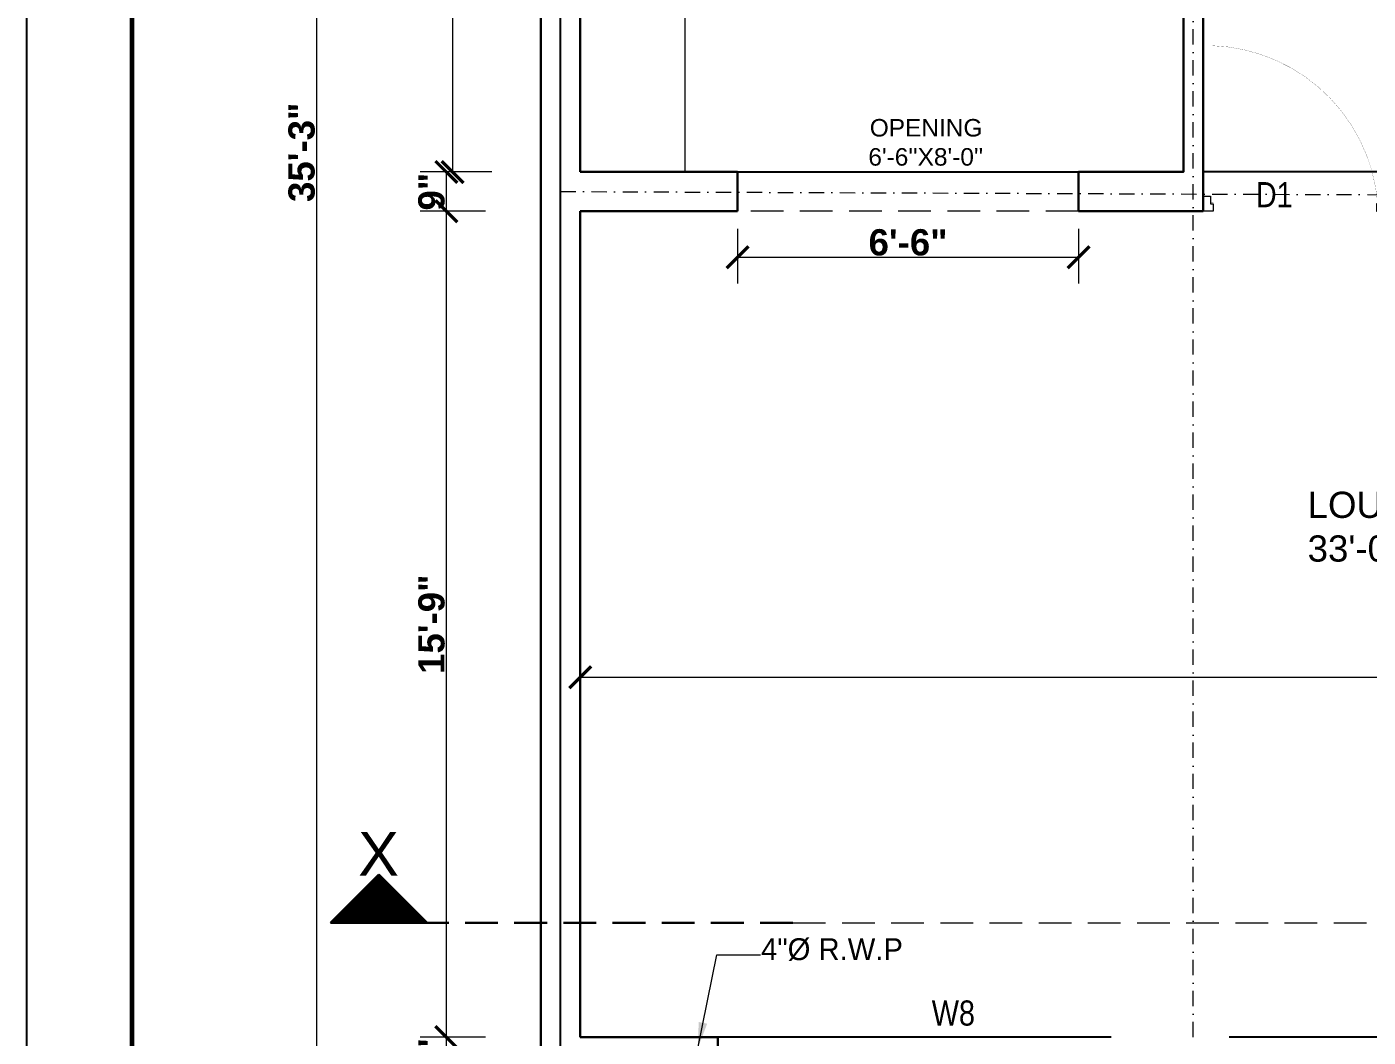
# Model space of a CAD drawing. Header units: feet. Extents: x 18471 to 30550, y -13540 to -11719.
# Drawn here: x 20520.5 to 20827.5, y -12979.7 to -12748.4 of the extents above; entities that cross this region are included whole.
import ezdxf

# ---------------------------------------------------------------- set-up
doc = ezdxf.new("R2010")
doc.units = ezdxf.units.FT
doc.header["$MEASUREMENT"] = 0
doc.header["$PDMODE"] = 2
for name, pattern in [('ACAD_ISO03W100', [30, 12, -18]), ('ACAD_ISO04W100', [30, 24, -3, 0, -3]), ('DASHDOT', [1, 0.5, -0.25, 0, -0.25]), ('DASHED', [0.75, 0.5, -0.25])]:
    doc.linetypes.add(name, pattern=pattern)
doc.layers.get('0').update_dxf_attribs({"lineweight": 30})
for name, color, linetype, lineweight in [('BEAM', 3, 'Continuous', 15), ('center line', 253, 'ACAD_ISO04W100', 5), ('DIM', 7, 'Continuous', 18), ('DOOR', 32, 'Continuous', 13), ('Flooring', 160, 'Continuous', 15), ('HATCH', 9, 'Continuous', 20), ('JOINERY TEXT', 193, 'Continuous', 0), ('P-SOIL', 6, 'Continuous', 18), ('PROJ', 30, 'ACAD_ISO03W100', 13), ('SANTRY TEXT', 174, 'Continuous', 9), ('TEXT', 7, 'Continuous', 30), ('WALL', 10, 'Continuous', 30)]:
    doc.layers.add(name, color=color, linetype=linetype, lineweight=lineweight)
doc.layers.add('BLK_1_FLR_1_BLT_UP_AREA', color=25, linetype='Continuous', true_color=0x995f4c, plot=False)
doc.layers.add('BLK_1_FLR_1_KITCHEN', color=4, linetype='Continuous', plot=False)
doc.layers.add('BLK_1_FLR_1_REGULAR_ROOM_1', color=1, linetype='Continuous', plot=False)
doc.layers.add('W2', color=173, linetype='Continuous')
doc.styles.add('AR. TEXT 01', font='arialbd.ttf')
doc.styles.add('DIM TEXT', font='GOTHIC.TTF', dxfattribs={"height": 5})
doc.styles.get("Standard").update_dxf_attribs({"font": 'ARIALN.TTF'})
doc.styles.add('TEX02', font='GARA.TTF')
doc.dimstyles.new('DIM 50', dxfattribs={"dimtxt": 6, "dimasz": 3, "dimexe": 6, "dimexo": 4, "dimgap": 0.3125, "dimtad": 1, "dimzin": 3, "dimdsep": 46, "dimlunit": 4, "dimtxsty": 'AR. TEXT 01', "dimblk": 'DOT', "dimcen": 0.09, "dimclrd": 5, "dimclre": 5, "dimclrt": 5, "dimazin": 0, "dimtfac": 0.8, "dimtofl": 0, "dimtmove": 1, "dimatfit": 3, "dimfxl": 6, "dimfxlon": 1, "dimfrac": 1, "dimtolj": 1, "dimtzin": 0, "dimlwd": -1, "dimlwe": -1, "dimarcsym": 1})

# ---------------------------------------------------------------- blocks, each defined once
blk = doc.blocks.new('_ArchTick')
at = {"color": 0, "linetype": 'ByBlock', "const_width": 0.15}
blk.add_lwpolyline([(-0.5, -0.5), (0.5, 0.5)], dxfattribs=at)
blk = doc.blocks.new('*D143')
at = {"layer": 'Defpoints', "color": 0, "ltscale": 5, "transparency": 16777216}
for p in [(20654.33705230997, -12574.65837287714), (20617.96261338455, -12781.65837287998), (20665.18114544765, -12781.65837287998)]:
    blk.add_point(p, dxfattribs=at)
at = {"layer": 'DIM', "ltscale": 5, "transparency": 16777216}
for p, q in [((20626.96261338455, -12574.65837287714), (20611.96261338455, -12574.65837287714)), ((20617.96261338455, -12574.65837287714), (20617.96261338455, -12781.65837287998)), ((20626.96261338455, -12781.65837287998), (20611.96261338455, -12781.65837287998))]:
    blk.add_line(p, q, dxfattribs=at)
at = {"layer": 'DIM', "ltscale": 5, "transparency": 16777216, "xscale": 5, "yscale": 5, "zscale": 5}
for p, rotation in [((20617.96261338455, -12574.65837287714), 90), ((20617.96261338455, -12781.65837287998), 270)]:
    blk.add_blockref('_ArchTick', p, dxfattribs=dict(at, rotation=rotation))
at = {"layer": 'DIM', "ltscale": 5, "transparency": 16777216, "insert": (20614.58667545821, -12678.15837287857), "char_height": 6, "attachment_point": 5, "rotation": 90, "style": 'AR. TEXT 01'}
blk.add_mtext('\\A1;17\'-3"', dxfattribs=at)
blk = doc.blocks.new('*D144')
at = {"layer": 'Defpoints', "color": 0, "ltscale": 5, "transparency": 16777216}
for p in [(20665.18114544764, -12781.65837287998), (20616.53143201214, -12790.65837287999), (20665.18114544764, -12790.65837287999)]:
    blk.add_point(p, dxfattribs=at)
at = {"layer": 'DIM', "ltscale": 5, "transparency": 16777216}
for p, q in [((20625.53143201214, -12781.65837287998), (20610.53143201214, -12781.65837287998)), ((20616.53143201214, -12781.65837287998), (20616.53143201214, -12790.65837287999)), ((20625.53143201214, -12790.65837287999), (20610.53143201214, -12790.65837287999))]:
    blk.add_line(p, q, dxfattribs=at)
at = {"layer": 'DIM', "ltscale": 5, "transparency": 16777216, "xscale": 5, "yscale": 5, "zscale": 5}
for p, rotation in [((20616.53143201214, -12781.65837287998), 90), ((20616.53143201214, -12790.65837287999), 270)]:
    blk.add_blockref('_ArchTick', p, dxfattribs=dict(at, rotation=rotation))
at = {"layer": 'DIM', "ltscale": 5, "transparency": 16777216, "insert": (20613.15344770108, -12786.15837287999), "char_height": 6, "attachment_point": 5, "rotation": 90, "style": 'AR. TEXT 01'}
blk.add_mtext('\\A1;9"', dxfattribs=at)
blk = doc.blocks.new('*D145')
at = {"layer": 'Defpoints', "color": 0, "ltscale": 5, "transparency": 16777216}
for p in [(20665.18114544764, -12790.65837287998), (20616.53143201223, -12979.65837288002), (20678.68114544761, -12979.65837288002)]:
    blk.add_point(p, dxfattribs=at)
at = {"layer": 'DIM', "ltscale": 5, "transparency": 16777216}
for p, q in [((20625.53143201223, -12790.65837287998), (20610.53143201223, -12790.65837287998)), ((20616.53143201223, -12790.65837287998), (20616.53143201223, -12979.65837288002)), ((20625.53143201223, -12979.65837288002), (20610.53143201223, -12979.65837288002))]:
    blk.add_line(p, q, dxfattribs=at)
at = {"layer": 'DIM', "ltscale": 5, "transparency": 16777216, "xscale": 5, "yscale": 5, "zscale": 5}
for p, rotation in [((20616.53143201223, -12790.65837287998), 90), ((20616.53143201223, -12979.65837288002), 270)]:
    blk.add_blockref('_ArchTick', p, dxfattribs=dict(at, rotation=rotation))
at = {"layer": 'DIM', "ltscale": 5, "transparency": 16777216, "insert": (20613.15344770117, -12885.15837288), "char_height": 6, "attachment_point": 5, "rotation": 90, "style": 'AR. TEXT 01'}
blk.add_mtext('\\A1;15\'-9"', dxfattribs=at)
blk = doc.blocks.new('*D146')
at = {"layer": 'Defpoints', "color": 0, "ltscale": 5, "transparency": 16777216}
for p in [(20678.68114544761, -12979.65837288002), (20616.53143201227, -12988.65837288003), (20666.68114544764, -12988.65837288003)]:
    blk.add_point(p, dxfattribs=at)
at = {"layer": 'DIM', "ltscale": 5, "transparency": 16777216}
for p, q in [((20625.53143201228, -12979.65837288002), (20610.53143201228, -12979.65837288002)), ((20616.53143201227, -12979.65837288002), (20616.53143201227, -12988.65837288003)), ((20625.53143201228, -12988.65837288003), (20610.53143201228, -12988.65837288003))]:
    blk.add_line(p, q, dxfattribs=at)
at = {"layer": 'DIM', "ltscale": 5, "transparency": 16777216, "xscale": 5, "yscale": 5, "zscale": 5}
for p, rotation in [((20616.53143201227, -12979.65837288002), 90), ((20616.53143201227, -12988.65837288003), 270)]:
    blk.add_blockref('_ArchTick', p, dxfattribs=dict(at, rotation=rotation))
at = {"layer": 'DIM', "ltscale": 5, "transparency": 16777216, "insert": (20613.15344770122, -12984.15837288003), "char_height": 6, "attachment_point": 5, "rotation": 90, "style": 'AR. TEXT 01'}
blk.add_mtext('\\A1;9"', dxfattribs=at)
blk = doc.blocks.new('*D162')
at = {"layer": 'Defpoints', "color": 0, "ltscale": 5, "transparency": 16777216}
for p in [(20668.68114544765, -12565.65837287716), (20586.81777401284, -12988.65837288003), (20638.18114544763, -12988.65837288003)]:
    blk.add_point(p, dxfattribs=at)
at = {"layer": 'DIM', "ltscale": 5, "transparency": 16777216}
for p, q in [((20595.81777401284, -12565.65837287716), (20580.81777401284, -12565.65837287716)), ((20586.81777401284, -12565.65837287716), (20586.81777401284, -12988.65837288003)), ((20595.81777401284, -12988.65837288003), (20580.81777401284, -12988.65837288003))]:
    blk.add_line(p, q, dxfattribs=at)
at = {"layer": 'DIM', "ltscale": 5, "transparency": 16777216, "xscale": 5, "yscale": 5, "zscale": 5}
for p, rotation in [((20586.81777401284, -12565.65837287716), 90), ((20586.81777401284, -12988.65837288003), 270)]:
    blk.add_blockref('_ArchTick', p, dxfattribs=dict(at, rotation=rotation))
at = {"layer": 'DIM', "ltscale": 5, "transparency": 16777216, "insert": (20583.4418360865, -12777.1583728786), "char_height": 6, "attachment_point": 5, "rotation": 90, "style": 'AR. TEXT 01'}
blk.add_mtext('\\A1;35\'-3"', dxfattribs=at)
blk = doc.blocks.new('*D183')
at = {"layer": 'Defpoints', "color": 0, "transparency": 16777216}
for p in [(21043.27932427961, -12897.30660922515), (20647.18114544761, -12902.73063387627), (21043.27932427961, -12910.85755520279)]:
    blk.add_point(p, dxfattribs=at)
at = {"layer": 'DIM', "ltscale": 5, "transparency": 16777216}
for p, q in [((20647.18114544761, -12898.73063387627), (20647.18114544761, -12891.30660922515)), ((21043.27932427961, -12906.30660922515), (21043.27932427961, -12891.30660922515)), ((20647.18114544761, -12897.30660922515), (21043.27932427961, -12897.30660922515))]:
    blk.add_line(p, q, dxfattribs=at)
at = {"layer": 'DIM', "transparency": 16777216, "xscale": 5, "yscale": 5, "zscale": 5, "rotation": 180}
blk.add_blockref('_ArchTick', (20647.18114544761, -12897.30660922515), dxfattribs=at)
at = {"layer": 'DIM', "transparency": 16777216, "xscale": 5, "yscale": 5, "zscale": 5}
blk.add_blockref('_ArchTick', (21043.27932427961, -12897.30660922515), dxfattribs=at)
at = {"layer": 'DIM', "transparency": 16777216, "insert": (20845.23023486361, -12893.93410922515), "char_height": 6, "attachment_point": 5, "style": 'AR. TEXT 01'}
blk.add_mtext('\\A1;33\'-0"', dxfattribs=at)
blk = doc.blocks.new('*D197')
at = {"layer": 'Defpoints', "color": 0, "transparency": 16777216}
for p in [(20683.18114544763, -12790.65837287999), (20761.18114544762, -12790.65837288), (20761.18114544762, -12801.1672501306)]:
    blk.add_point(p, dxfattribs=at)
at = {"layer": 'DIM', "ltscale": 5, "transparency": 16777216}
for p, q in [((20683.18114544763, -12794.65837287999), (20683.18114544763, -12807.1672501306)), ((20761.18114544762, -12794.65837288), (20761.18114544762, -12807.1672501306)), ((20683.18114544763, -12801.1672501306), (20761.18114544762, -12801.1672501306))]:
    blk.add_line(p, q, dxfattribs=at)
at = {"layer": 'DIM', "transparency": 16777216, "xscale": 5, "yscale": 5, "zscale": 5, "rotation": 180}
blk.add_blockref('_ArchTick', (20683.18114544763, -12801.1672501306), dxfattribs=at)
at = {"layer": 'DIM', "transparency": 16777216, "xscale": 5, "yscale": 5, "zscale": 5}
blk.add_blockref('_ArchTick', (20761.18114544762, -12801.1672501306), dxfattribs=at)
at = {"layer": 'DIM', "transparency": 16777216, "insert": (20722.18114544763, -12797.7947501306), "char_height": 6, "attachment_point": 5, "style": 'AR. TEXT 01'}
blk.add_mtext('\\A1;6\'-6"', dxfattribs=at)
blk = doc.blocks.new('A$Cb508cf72')
at = {"layer": 'DOOR'}
for points in [[(1.593954704861969, 31.97784954943927), (1.593954704861969, 33.65484954940621), (2.1666480381682, 33.65484954940621), (2.1666480381682, 35.22784954936651), (-1.86284451e-05, 35.22784954936651), (-1.86284451e-05, 31.97784954943927), (1.593954704861969, 31.97784954943927)], [(37.4060080396448, 31.97784954943927), (37.4060080396448, 33.65484954940621), (36.83331470633857, 33.65484954940621), (36.83331470633857, 35.22784954936651), (38.99998137295188, 35.22784954936651), (38.99998137295188, 31.97784954943927), (37.4060080396448, 31.97784954943927)]]:
    blk.add_lwpolyline(points, dxfattribs=at)
at = {"layer": 'DOOR', "const_width": 0.03635174400107}
blk.add_lwpolyline([(37.11966137299896, 33.65484954940621, -0.38341128429114), (1.68249406036921, 0.01781754833064, -0.4142135623731)], format="xyb", dxfattribs=at)
blk.add_lwpolyline([(1.68249406036921, 0.01781754833064), (1.68249406036921, 33.34024954930646), (2.19304287509294, 33.34024954930646), (2.19304287509294, 0.01781754833064)], dxfattribs=at)
blk = doc.blocks.new('_Dot')
at = {"color": 0, "linetype": 'ByBlock', "lineweight": -2}
blk.add_line((-0.5, 0), (-1, 0), dxfattribs=at)
at = {"color": 0, "linetype": 'ByBlock', "const_width": 0.5}
blk.add_lwpolyline([(-0.25, 0, 1), (0.25, 0, 1)], format="xyb", close=True, dxfattribs=at)
blk = doc.blocks.new('A$C3772fbca')
at = {"layer": 'BEAM', "linetype": 'DASHDOT', "ltscale": 7}
for p, q in [((144.749997237479, 216.0000007659837), (144.749997237479, 630.0000007659693)), ((-2.76250648e-06, 409.526779545313), (584.9999972374644, 407.2500007660273))]:
    blk.add_line(p, q, dxfattribs=at)

msp = doc.modelspace()

# ---------------------------------------------------------------- hatches: boundary and pattern name
at = {"layer": 'HATCH', "ltscale": 10}
h = msp.add_hatch(dxfattribs=at)
h.set_pattern_fill('ANSI31', color=256, angle=90, style=0)
h.set_pattern_definition([(135, (-19051.1564635137, -39779.32345023524), (-0.0883883476483185, -0.0883883476483184), [])])
h.paths.add_polyline_path([(20601.10459745104, -12942.43240928141), (20590.03582008924, -12953.5011866432), (20612.17337481284, -12953.5011866432)])

# ---------------------------------------------------------------- linework, layer by layer
at = {"color": 3, "lineweight": 25}
msp.add_line((20520.54321050065, -13379.53022394625), (20520.54321050065, -11849.53159030595), dxfattribs=at)
at = {"layer": 'BLK_1_FLR_1_BLT_UP_AREA', "color": 25, "elevation": 0.02260156391333}
msp.add_lwpolyline([(20642.68114544762, -12565.65837287717), (21001.18114544762, -12565.65837287717), (21001.18114544757, -12520.65837288002), (21227.68114544762, -12520.65837288002), (21227.68114544609, -12988.65837288002), (21155.68114544763, -12988.65837288003), (21155.68114544762, -13204.65837288005), (21035.68114544762, -13204.65837288003), (21035.68114544762, -12988.65837288003), (20642.68114544762, -12988.65837288002), (20642.68114544762, -12565.65837287717)], dxfattribs=at)
at = {"layer": 'BLK_1_FLR_1_KITCHEN', "color": 1, "elevation": 0.02260156391333}
msp.add_lwpolyline([(20647.18114544762, -12781.65837287999), (20785.1811454476, -12781.65837287999), (20785.1811454476, -12574.65837288002), (20647.18114544762, -12574.65837288002)], close=True, dxfattribs=at)
at = {"layer": 'BLK_1_FLR_1_REGULAR_ROOM_1', "color": 1, "elevation": 0.02260156391333}
msp.add_lwpolyline([(20789.6811454476, -12574.65837288002), (20927.68114544763, -12574.65837288002), (20927.68114544763, -12781.65837288), (20789.6811454476, -12781.65837288)], close=True, dxfattribs=at)
at = {"layer": 'center line'}
msp.add_line((20642.68114544762, -13196.91266858141, 0.02260156391333), (20642.68114544762, -12494.99666602638, 0.02260156391333), dxfattribs=at)
at = {"layer": 'Flooring'}
msp.add_line((20671.18114544762, -12781.65837287999, 0.02260156391333), (20671.1811454476, -12600.15837288003, 0.02260156391333), dxfattribs=at)
at = {"layer": 'PROJ', "linetype": 'DASHED', "ltscale": 15}
for p, q in [((20683.18114544763, -12781.65837287998, 0.02260156391333), (20761.18114544762, -12781.65837287998, 0.02260156391333)), ((20761.18114544762, -12790.65837287996, 0.02260156391333), (20683.18114544763, -12790.65837287996, 0.02260156391333))]:
    msp.add_line(p, q, dxfattribs=at)
at = {"layer": 'W2'}
for p, q in [((20768.68114544762, -12979.65837288002, 0.02260156391333), (20678.6811454476, -12979.65837288002, 0.02260156391333)), ((20906.68114544766, -12979.65837288002, 0.02260156391333), (20795.68114544764, -12979.65837288002, 0.02260156391333))]:
    msp.add_line(p, q, dxfattribs=at)
at = {"layer": 'WALL', "color": 35, "linetype": 'Continuous', "lineweight": 60}
msp.add_line((20544.54321050061, -11873.53159030595), (20544.54321050065, -13355.53022394625), dxfattribs=at)
at = {"layer": 'WALL'}
for p, q in [((20638.18114544762, -12988.65837288003, 0.02260156391333), (20638.18114544762, -12565.65837287717, 0.02260156391333)), ((20785.18114544762, -12781.65837287998, 0.02260156391333), (20785.1811454476, -12565.65837287712, 0.02260156391333)), ((20647.18114544762, -12781.65837287996, 0.02260156391333), (20647.1811454476, -12574.65837287714, 0.02260156391333)), ((20789.68114544762, -12790.65837287998, 0.02260156391333), (20789.6811454476, -12574.65837287714, 0.02260156391333)), ((20683.18114544763, -12781.65837287998, 0.02260156391333), (20647.18114544763, -12781.65837287998, 0.02260156391333)), ((20683.18114544763, -12781.65837287998, 0.02260156391333), (20683.18114544763, -12790.65837287998, 0.02260156391333)), ((20785.18114544762, -12781.65837287998, 0.02260156391333), (20761.18114544762, -12781.65837287998, 0.02260156391333)), ((20761.18114544762, -12781.65837287998, 0.02260156391333), (20761.18114544762, -12790.65837287998, 0.02260156391333)), ((20647.1811454476, -12979.65837288002, 0.02260156391333), (20647.18114544762, -12790.65837287996, 0.02260156391333)), ((20647.18114544763, -12790.65837287998, 0.02260156391333), (20683.18114544763, -12790.65837287996, 0.02260156391333)), ((20761.18114544762, -12790.65837287996, 0.02260156391333), (20789.68114544762, -12790.65837287998, 0.02260156391333)), ((20678.6811454476, -12979.65837288002, 0.02260156391333), (20647.1811454476, -12979.65837288002, 0.02260156391333)), ((20678.6811454476, -12979.65837288002, 0.02260156391333), (20678.6811454476, -12988.65837288002, 0.02260156391333))]:
    msp.add_line(p, q, dxfattribs=at)
at = {"layer": 'WALL', "color": 3, "ltscale": 15}
for p, q in [((20601.10459745104, -12942.43240928141, 0.02260156391333), (20590.03582008924, -12953.5011866432, 0.02260156391333)), ((20601.10459745104, -12942.43240928141, 0.02260156391333), (20612.17337481284, -12953.5011866432, 0.02260156391333)), ((20612.17337481284, -12953.5011866432, 0.02260156391333), (20590.03582008926, -12953.5011866432, 0.02260156391333))]:
    msp.add_line(p, q, dxfattribs=at)
at = {"layer": 'WALL', "color": 3, "linetype": 'DASHED', "ltscale": 15}
msp.add_line((20695.82185795527, -12953.5011866432, 0.02260156391333), (20612.17337481284, -12953.5011866432, 0.02260156391333), dxfattribs=at)
at = {"layer": 'WALL', "color": 3, "linetype": 'DASHED', "lineweight": 13, "ltscale": 15}
msp.add_line((20695.82185795527, -12953.5011866432, 0.02260156391333), (21196.08195525702, -12953.5011866432, 0.02260156391333), dxfattribs=at)

# ---------------------------------------------------------------- block references
at = {"ltscale": 5}
msp.add_blockref('A$C3772fbca', (20642.68114821013, -13195.65837364311, 0.02260156391333), dxfattribs=at)
at = {"layer": 'HATCH', "ltscale": 5, "xscale": -1.076923076884569, "yscale": 1.076923076884569, "zscale": 1.076923076884569, "rotation": 180}
msp.add_blockref('A$Cb508cf72', (20789.68116550902, -12752.72068875124, 0.02260156391333), dxfattribs=at)

# ---------------------------------------------------------------- texts
at = {"layer": 'JOINERY TEXT', "char_height": 5.75, "width": 20.94494535614012, "attachment_point": 1}
for s, insert in [('\\A1;D1', (20801.76312314824, -12783.97917621337, 0.02260156391333)), ('\\A1;W8', (20727.61004188723, -12971.25863921653, 0.02260156391333))]:
    msp.add_mtext(s, dxfattribs=dict(at, insert=insert))
at = {"layer": 'SANTRY TEXT', "color": 5, "ltscale": 25, "insert": (20688.54557635491, -12957.01737835349, 0.02260156391333), "char_height": 5, "width": 68.77202682150889, "attachment_point": 1, "style": 'DIM TEXT'}
msp.add_mtext('\\A1;4"%%C R.W.P', dxfattribs=at)
at = {"layer": 'TEXT', "style": 'TEX02'}
for s, insert, char_height, width, attachment_point in [("\\A1;\\pi18.86583;{\\fArial|b0|i0|c0|p34;OPENING\\P\\pi18.53705;6'-6''X8'-0''}", (20694.56231556049, -12769.53777001076, 0.02260156391333), 4, 62.88309924044368, 1), ('\\A1;{\\fArial|b0|i0|c0|p34;LOUNGE/DINING\\P33\'-0\\fGaramond|b0|i0|c0|p18;\\H1.0003x;"X15\'-9\\H0.9997x;"}', (20813.61021215778, -12854.82448603398, 0.02260156391333), 6, 70.9931596720453, 1), ('\\A1;{\\fArial|b0|i0|c0|p34;X}', (20601.02054539866, -12932.69376070736, 0.02260156391333), 10, 27.26902642550526, 2)]:
    msp.add_mtext(s, dxfattribs=dict(at, insert=insert, char_height=char_height, width=width, attachment_point=attachment_point))

# ---------------------------------------------------------------- dimensions: what is measured, and where the dimension line sits
at = {"layer": 'DIM', "ltscale": 5}
for base, p1, p2, picture, middle in [((20586.81777401284, -12988.65837288003, 0.02260156391333), (20668.68114544764, -12565.65837287715, 0.02260156391333), (20638.18114544762, -12988.65837288002, 0.02260156391333), '*D162', (20583.4418360865, -12777.1583728786, 0.02260156391333)), ((20617.96261338455, -12781.65837287998, 0.02260156391333), (20654.33705230996, -12574.65837287714, 0.02260156391333), (20665.18114544764, -12781.65837287998, 0.02260156391333), '*D143', (20614.58667545821, -12678.15837287857, 0.02260156391333)), ((20616.53143201214, -12790.65837287999, 0.02260156391333), (20665.18114544763, -12781.65837287998, 0.02260156391333), (20665.18114544763, -12790.65837287998, 0.02260156391333), '*D144', (20613.15344770108, -12786.15837287999, 0.02260156391333)), ((20616.53143201223, -12979.65837288002, 0.02260156391333), (20665.18114544763, -12790.65837287997, 0.02260156391333), (20678.6811454476, -12979.65837288001, 0.02260156391333), '*D145', (20613.15344770117, -12885.15837288, 0.02260156391333)), ((20616.53143201227, -12988.65837288003, 0.02260156391333), (20678.6811454476, -12979.65837288002, 0.02260156391333), (20666.68114544763, -12988.65837288002, 0.02260156391333), '*D146', (20613.15344770122, -12984.15837288003, 0.02260156391333))]:
    dim = msp.add_linear_dim(base=base, p1=p1, p2=p2, angle=90, dimstyle='DIM 50', override={"dimtxt": 6, "dimasz": 5, "dimblk": 'ArchTick', "dimclrd": 256, "dimclre": 256, "dimclrt": 256, "dimfxl": 9}, dxfattribs=at)
    dim.commit()
    dim.dimension.update_dxf_attribs({"geometry": picture, "text_midpoint": middle})
for base, p1, p2, picture, middle in [((20761.18114544762, -12801.1672501306, 0.02260156391333), (20683.18114544763, -12790.65837287999, 0.02260156391333), (20761.18114544762, -12790.65837288, 0.02260156391333), '*D197', (20722.18114544763, -12797.7947501306, 0.02260156391333)), ((21043.27932427961, -12897.30660922515, 0.02260156391333), (20647.18114544761, -12902.73063387627, 0.02260156391333), (21043.27932427961, -12910.85755520279, 0.02260156391333), '*D183', (20845.23023486361, -12893.93410922515, 0.02260156391333))]:
    dim = msp.add_linear_dim(base=base, p1=p1, p2=p2, dimstyle='DIM 50', override={"dimtxt": 6, "dimasz": 5, "dimblk": 'ArchTick', "dimclrd": 256, "dimclre": 256, "dimclrt": 256, "dimfxl": 9}, dxfattribs=at)
    dim.commit()
    dim.dimension.update_dxf_attribs({"geometry": picture, "text_midpoint": middle})

# ---------------------------------------------------------------- leaders
at = {"layer": 'P-SOIL'}
msp.add_leader([(20674.04433350088, -12982.25149356865, 0.02260156391333), (20678.448514539, -12960.81438522104, 0.02260156391333), (20688.45671322708, -12960.81438522104, 0.02260156391333)], dimstyle='DIM 50', override={"dimasz": 6, "dimtad": 0}, dxfattribs=at)

doc.saveas('drawing.dxf')
